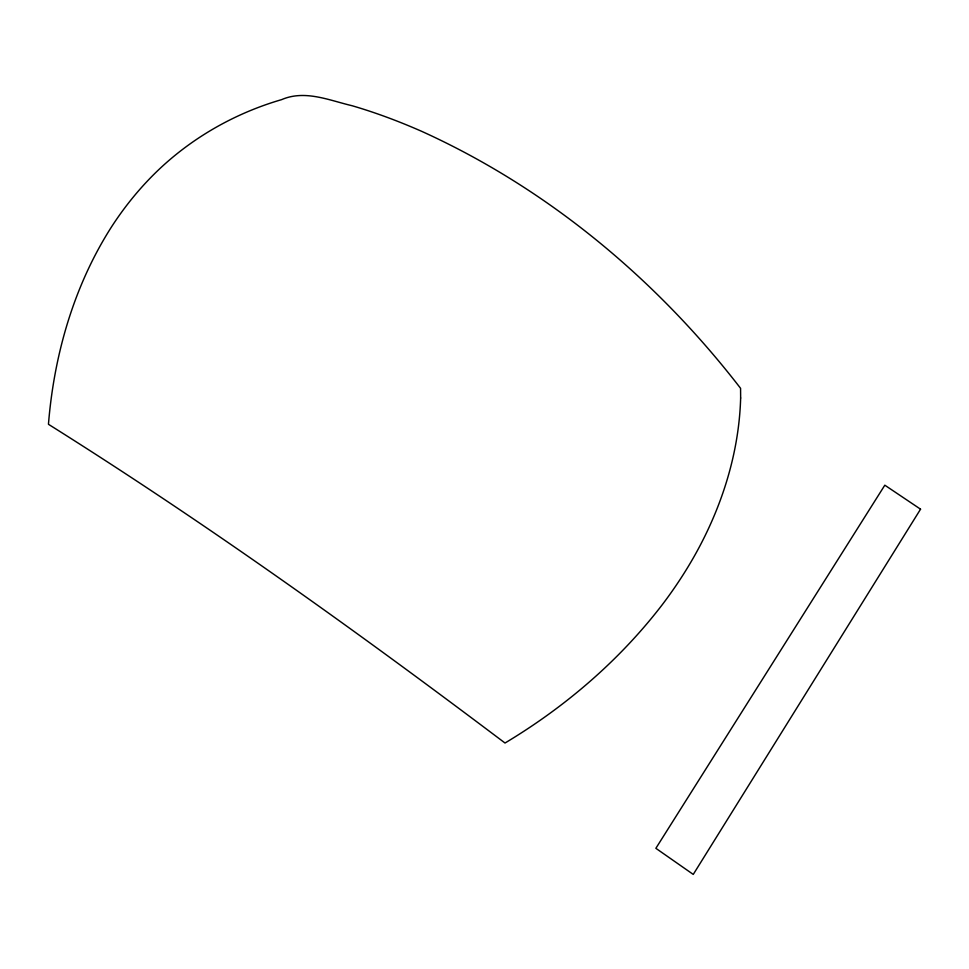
<?xml version="1.0" encoding="UTF-8"?>
<svg xmlns="http://www.w3.org/2000/svg" width="969" height="969" viewBox="0 0 969 969"><rect width="100%" height="100%" fill="white"/><g stroke="black" fill="none" stroke-linecap="round" stroke-linejoin="round"><path stroke-width="1.45" d="M740.643 398.005C739.105 452.208 722.365 505.358 696.275 552.657A234.643 119.684 -50.2 0 1 662.202 604.789C619.433 660.47 565.157 706.995 505.019 743.017C356.81 631.267 205.731 522.981 48.45 424.289C54.034 355.078 73.777 286.049 111.302 227.218A230.743 158.698 -61.8 0 1 148.826 179.556C184.958 141.716 231.446 114.209 281.616 99.637C304.908 89.572 329.06 100.304 352.098 105.73C375.996 112.707 399.349 121.488 422.121 131.53C547.618 188.507 656.607 279.472 740.57 388.315L740.643 398.005M920.55 509.185L693.259 874.413L655.868 848.311L884.818 485.19L920.55 509.185"/></g></svg>
